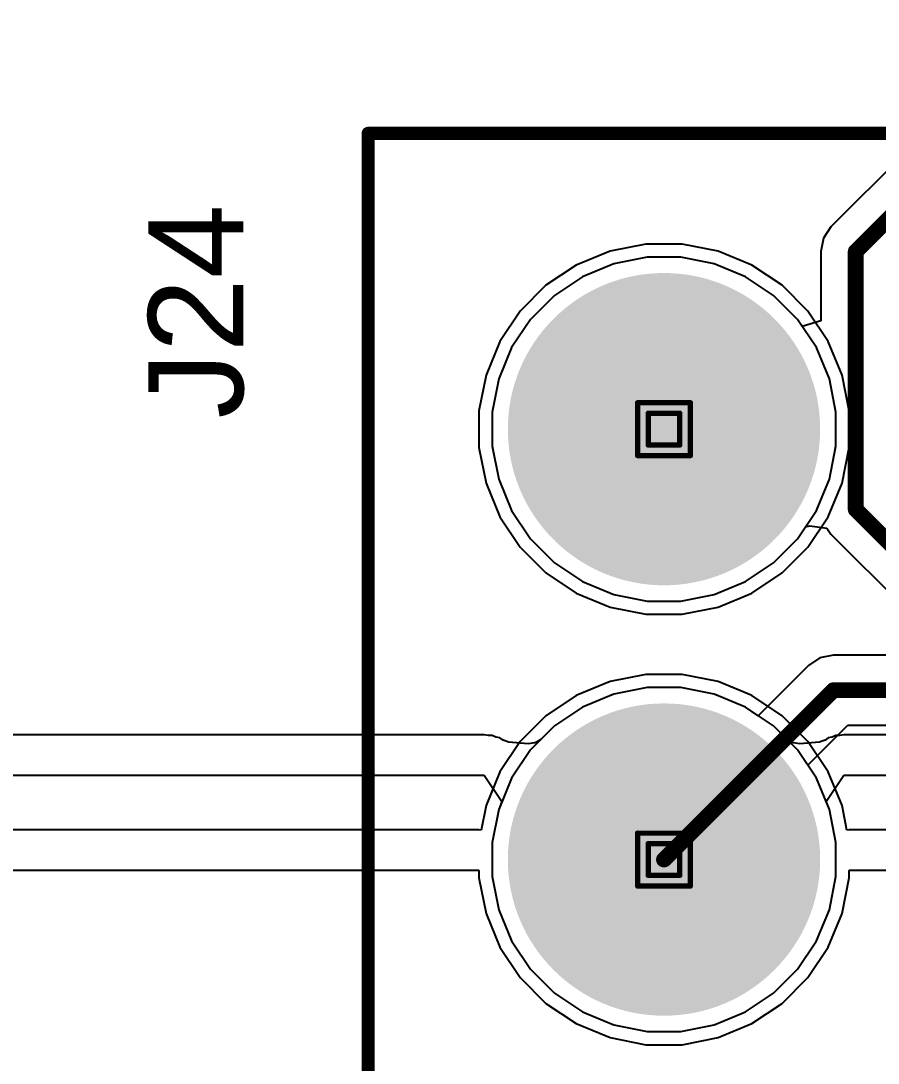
# Model space of a CAD drawing. Header units: inches. Extents: x 0 to 5379, y 0 to 5429.
# Drawn here: x 222.07 to 230.31, y 7.26 to 17.29 of the extents above; entities that cross this region are included whole.
import ezdxf

# ---------------------------------------------------------------- set-up
doc = ezdxf.new("R2010")
doc.units = ezdxf.units.IN
for name, color, linetype in [('Bottom Layer', 5, 'Continuous'), ('Bottom Solder', 6, 'Continuous'), ('Drill Drawing', 1, 'Continuous'), ('GND01', 16, 'Continuous'), ('GND02', 76, 'Continuous'), ('Multi-Layer', 9, 'Continuous'), ('Pad Holes', 156, 'Continuous'), ('PWR', 156, 'Continuous'), ('SIG 01', 90, 'Continuous'), ('Top Layer', 1, 'Continuous'), ('Top Overlay', 2, 'Continuous'), ('Top Solder', 216, 'Continuous')]:
    doc.layers.add(name, color=color, linetype=linetype)
doc.styles.add('Arial', font='', dxfattribs={"height": 0.2})
doc.styles.get('Arial').set_extended_font_data('Arial')

# ---------------------------------------------------------------- blocks, each defined once
blk = doc.blocks.new('1_770182_0_815')
at = {"layer": 'Bottom Layer'}
h = blk.add_hatch(color=5, dxfattribs=at)
edge = h.paths.add_edge_path()
edge.add_arc((-6.365, 4.14), 1.4, 0, 360)
h = blk.add_hatch(color=5, dxfattribs=at)
edge = h.paths.add_edge_path()
edge.add_arc((-6.365, 0), 1.4, 0, 360)
at = {"layer": 'Bottom Solder'}
h = blk.add_hatch(color=6, dxfattribs=at)
edge = h.paths.add_edge_path()
edge.add_arc((-6.365, 4.14), 1.502, 0, 360)
h = blk.add_hatch(color=6, dxfattribs=at)
edge = h.paths.add_edge_path()
edge.add_arc((-6.365, 0), 1.502, 0, 360)
at = {"layer": 'GND01'}
h = blk.add_hatch(color=16, dxfattribs=at)
edge = h.paths.add_edge_path()
edge.add_arc((-6.365, 4.14), 1.4, 0, 360)
h = blk.add_hatch(color=16, dxfattribs=at)
edge = h.paths.add_edge_path()
edge.add_arc((-6.365, 0), 1.4, 0, 360)
at = {"layer": 'GND02'}
h = blk.add_hatch(color=76, dxfattribs=at)
edge = h.paths.add_edge_path()
edge.add_arc((-6.365, 4.14), 1.4, 0, 360)
h = blk.add_hatch(color=76, dxfattribs=at)
edge = h.paths.add_edge_path()
edge.add_arc((-6.365, 0), 1.4, 0, 360)
at = {"layer": 'Multi-Layer'}
h = blk.add_hatch(color=9, dxfattribs=at)
edge = h.paths.add_edge_path()
edge.add_arc((-6.365, 4.14), 1.4, 0, 360)
h = blk.add_hatch(color=9, dxfattribs=at)
edge = h.paths.add_edge_path()
edge.add_arc((-6.365, 0), 1.4, 0, 360)
at = {"layer": 'Pad Holes'}
h = blk.add_hatch(color=7, dxfattribs=at)
edge = h.paths.add_edge_path()
edge.add_arc((-6.365, 4.14), 0.7, 0, 360)
h = blk.add_hatch(color=7, dxfattribs=at)
edge = h.paths.add_edge_path()
edge.add_arc((-6.365, 0), 0.7, 0, 360)
at = {"layer": 'PWR'}
h = blk.add_hatch(color=156, dxfattribs=at)
edge = h.paths.add_edge_path()
edge.add_arc((-6.365, 4.14), 1.4, 0, 360)
h = blk.add_hatch(color=156, dxfattribs=at)
edge = h.paths.add_edge_path()
edge.add_arc((-6.365, 0), 1.4, 0, 360)
at = {"layer": 'SIG 01'}
h = blk.add_hatch(color=90, dxfattribs=at)
edge = h.paths.add_edge_path()
edge.add_arc((-6.365, 4.14), 1.4, 0, 360)
h = blk.add_hatch(color=90, dxfattribs=at)
edge = h.paths.add_edge_path()
edge.add_arc((-6.365, 0), 1.4, 0, 360)
at = {"layer": 'Top Layer'}
h = blk.add_hatch(color=1, dxfattribs=at)
edge = h.paths.add_edge_path()
edge.add_arc((-6.365, 4.14), 1.4, 0, 360)
h = blk.add_hatch(color=1, dxfattribs=at)
edge = h.paths.add_edge_path()
edge.add_arc((-6.365, 0), 1.4, 0, 360)
at = {"layer": 'Top Solder'}
h = blk.add_hatch(color=216, dxfattribs=at)
edge = h.paths.add_edge_path()
edge.add_arc((-6.365, 4.14), 1.502, 0, 360)
h = blk.add_hatch(color=216, dxfattribs=at)
edge = h.paths.add_edge_path()
edge.add_arc((-6.365, 0), 1.502, 0, 360)
at = {"layer": 'Top Overlay'}
for points in [[(-9.21, 6.985, 0.127, 0.127, 0), (-3.697, 6.985, 0.127, 0.127, 0)], [(-9.21, -2.82, 0.127, 0.127, 0), (-9.21, 6.985, 0.127, 0.127, 0)]]:
    blk.add_lwpolyline(points, format="xyseb", dxfattribs=at)
blk.add_lwpolyline([(-9.242, 6.985, 0.0635, 0.0635, 1), (-9.178, 6.985, 0.0635, 0.0635, 1)], format="xyseb", close=True, dxfattribs=at)
blk.add_lwpolyline([(-9.242, 6.985, 0.0635, 0.0635, 1), (-9.178, 6.985, 0.0635, 0.0635, 1)], format="xyseb", close=True, dxfattribs=at)

msp = doc.modelspace()

# ---------------------------------------------------------------- linework, layer by layer
at = {"layer": 'Bottom Layer'}
for p, q in [((227.771, 14.952), (227.47, 14.827)), ((228.09, 15.015), (227.771, 14.952)), ((228.416, 15.015), (228.09, 15.015)), ((228.736, 14.952), (228.416, 15.015)), ((229.037, 14.827), (228.736, 14.952)), ((227.47, 14.827), (227.199, 14.646)), ((229.307, 14.646), (229.037, 14.827)), ((227.199, 14.646), (226.968, 14.416)), ((229.538, 14.416), (229.307, 14.646)), ((226.968, 14.416), (226.787, 14.145)), ((229.719, 14.145), (229.538, 14.416)), ((226.787, 14.145), (226.663, 13.844)), ((229.844, 13.844), (229.719, 14.145)), ((226.663, 13.844), (226.599, 13.524)), ((229.907, 13.524), (229.844, 13.844)), ((226.599, 13.524), (226.599, 13.198)), ((229.907, 13.198), (229.907, 13.524)), ((226.599, 13.198), (226.663, 12.879)), ((229.844, 12.879), (229.907, 13.198)), ((226.663, 12.879), (226.787, 12.578)), ((229.719, 12.578), (229.844, 12.879)), ((226.787, 12.578), (226.968, 12.307)), ((229.538, 12.307), (229.719, 12.578)), ((226.968, 12.307), (227.199, 12.076)), ((229.307, 12.076), (229.538, 12.307)), ((227.199, 12.076), (227.47, 11.895)), ((229.037, 11.895), (229.307, 12.076)), ((227.47, 11.895), (227.771, 11.771)), ((228.736, 11.771), (229.037, 11.895)), ((227.771, 11.771), (228.09, 11.707)), ((228.416, 11.707), (228.736, 11.771)), ((228.09, 11.707), (228.416, 11.707)), ((228.09, 10.875), (227.771, 10.812)), ((228.416, 10.875), (228.09, 10.875)), ((228.736, 10.812), (228.416, 10.875)), ((227.771, 10.812), (227.47, 10.687)), ((229.037, 10.687), (228.736, 10.812)), ((227.47, 10.687), (227.199, 10.506)), ((229.307, 10.506), (229.037, 10.687)), ((227.199, 10.506), (226.968, 10.276)), ((229.538, 10.276), (229.307, 10.506)), ((226.968, 10.276), (226.787, 10.005)), ((229.719, 10.005), (229.538, 10.276)), ((226.787, 10.005), (226.663, 9.704)), ((229.844, 9.704), (229.719, 10.005)), ((226.663, 9.704), (226.599, 9.384)), ((229.907, 9.384), (229.844, 9.704)), ((226.599, 9.384), (226.599, 9.058)), ((229.907, 9.058), (229.907, 9.384)), ((226.599, 9.058), (226.663, 8.739)), ((229.844, 8.739), (229.907, 9.058)), ((226.663, 8.739), (226.787, 8.438)), ((229.719, 8.438), (229.844, 8.739)), ((226.787, 8.438), (226.968, 8.167)), ((229.538, 8.167), (229.719, 8.438)), ((226.968, 8.167), (227.199, 7.936)), ((229.307, 7.936), (229.538, 8.167)), ((227.199, 7.936), (227.47, 7.755)), ((229.037, 7.755), (229.307, 7.936)), ((227.47, 7.755), (227.771, 7.631)), ((228.736, 7.631), (229.037, 7.755)), ((227.771, 7.631), (228.09, 7.567)), ((228.416, 7.567), (228.736, 7.631)), ((228.09, 7.567), (228.416, 7.567))]:
    msp.add_line(p, q, dxfattribs=at)
at = {"layer": 'Drill Drawing'}
for points in [[(227.999, 13.615, 0.0508, 0.0508, 0), (228.507, 13.615, 0.0508, 0.0508, 0)], [(227.999, 13.107, 0.0508, 0.0508, 0), (227.999, 13.615, 0.0508, 0.0508, 0)], [(228.507, 13.107, 0.0508, 0.0508, 0), (228.507, 13.615, 0.0508, 0.0508, 0)], [(228.101, 13.514, 0.0508, 0.0508, 0), (228.405, 13.514, 0.0508, 0.0508, 0)], [(228.101, 13.209, 0.0508, 0.0508, 0), (228.101, 13.514, 0.0508, 0.0508, 0)], [(228.405, 13.209, 0.0508, 0.0508, 0), (228.405, 13.514, 0.0508, 0.0508, 0)], [(228.101, 13.209, 0.0508, 0.0508, 0), (228.405, 13.209, 0.0508, 0.0508, 0)], [(227.999, 13.107, 0.0508, 0.0508, 0), (228.507, 13.107, 0.0508, 0.0508, 0)], [(227.999, 9.475, 0.0508, 0.0508, 0), (228.507, 9.475, 0.0508, 0.0508, 0)], [(227.999, 8.967, 0.0508, 0.0508, 0), (227.999, 9.475, 0.0508, 0.0508, 0)], [(228.507, 8.967, 0.0508, 0.0508, 0), (228.507, 9.475, 0.0508, 0.0508, 0)], [(228.101, 9.374, 0.0508, 0.0508, 0), (228.405, 9.374, 0.0508, 0.0508, 0)], [(228.101, 9.069, 0.0508, 0.0508, 0), (228.101, 9.374, 0.0508, 0.0508, 0)], [(228.405, 9.069, 0.0508, 0.0508, 0), (228.405, 9.374, 0.0508, 0.0508, 0)], [(228.101, 9.069, 0.0508, 0.0508, 0), (228.405, 9.069, 0.0508, 0.0508, 0)], [(227.999, 8.967, 0.0508, 0.0508, 0), (228.507, 8.967, 0.0508, 0.0508, 0)]]:
    msp.add_lwpolyline(points, format="xyseb", dxfattribs=at)
for points in [[(227.986, 13.615, 0.0254, 0.0254, 1), (228.012, 13.615, 0.0254, 0.0254, 1)], [(227.986, 13.615, 0.0254, 0.0254, 1), (228.012, 13.615, 0.0254, 0.0254, 1)], [(228.494, 13.615, 0.0254, 0.0254, 1), (228.52, 13.615, 0.0254, 0.0254, 1)], [(228.494, 13.615, 0.0254, 0.0254, 1), (228.52, 13.615, 0.0254, 0.0254, 1)], [(228.088, 13.514, 0.0254, 0.0254, 1), (228.113, 13.514, 0.0254, 0.0254, 1)], [(228.088, 13.514, 0.0254, 0.0254, 1), (228.113, 13.514, 0.0254, 0.0254, 1)], [(228.393, 13.514, 0.0254, 0.0254, 1), (228.418, 13.514, 0.0254, 0.0254, 1)], [(228.393, 13.514, 0.0254, 0.0254, 1), (228.418, 13.514, 0.0254, 0.0254, 1)], [(228.088, 13.209, 0.0254, 0.0254, 1), (228.113, 13.209, 0.0254, 0.0254, 1)], [(228.088, 13.209, 0.0254, 0.0254, 1), (228.113, 13.209, 0.0254, 0.0254, 1)], [(228.393, 13.209, 0.0254, 0.0254, 1), (228.418, 13.209, 0.0254, 0.0254, 1)], [(228.393, 13.209, 0.0254, 0.0254, 1), (228.418, 13.209, 0.0254, 0.0254, 1)], [(227.986, 13.107, 0.0254, 0.0254, 1), (228.012, 13.107, 0.0254, 0.0254, 1)], [(227.986, 13.107, 0.0254, 0.0254, 1), (228.012, 13.107, 0.0254, 0.0254, 1)], [(228.494, 13.107, 0.0254, 0.0254, 1), (228.52, 13.107, 0.0254, 0.0254, 1)], [(228.494, 13.107, 0.0254, 0.0254, 1), (228.52, 13.107, 0.0254, 0.0254, 1)], [(227.986, 9.475, 0.0254, 0.0254, 1), (228.012, 9.475, 0.0254, 0.0254, 1)], [(227.986, 9.475, 0.0254, 0.0254, 1), (228.012, 9.475, 0.0254, 0.0254, 1)], [(228.494, 9.475, 0.0254, 0.0254, 1), (228.52, 9.475, 0.0254, 0.0254, 1)], [(228.494, 9.475, 0.0254, 0.0254, 1), (228.52, 9.475, 0.0254, 0.0254, 1)], [(228.088, 9.374, 0.0254, 0.0254, 1), (228.113, 9.374, 0.0254, 0.0254, 1)], [(228.088, 9.374, 0.0254, 0.0254, 1), (228.113, 9.374, 0.0254, 0.0254, 1)], [(228.393, 9.374, 0.0254, 0.0254, 1), (228.418, 9.374, 0.0254, 0.0254, 1)], [(228.393, 9.374, 0.0254, 0.0254, 1), (228.418, 9.374, 0.0254, 0.0254, 1)], [(228.088, 9.069, 0.0254, 0.0254, 1), (228.113, 9.069, 0.0254, 0.0254, 1)], [(228.088, 9.069, 0.0254, 0.0254, 1), (228.113, 9.069, 0.0254, 0.0254, 1)], [(228.393, 9.069, 0.0254, 0.0254, 1), (228.418, 9.069, 0.0254, 0.0254, 1)], [(228.393, 9.069, 0.0254, 0.0254, 1), (228.418, 9.069, 0.0254, 0.0254, 1)], [(227.986, 8.967, 0.0254, 0.0254, 1), (228.012, 8.967, 0.0254, 0.0254, 1)], [(227.986, 8.967, 0.0254, 0.0254, 1), (228.012, 8.967, 0.0254, 0.0254, 1)], [(228.494, 8.967, 0.0254, 0.0254, 1), (228.52, 8.967, 0.0254, 0.0254, 1)], [(228.494, 8.967, 0.0254, 0.0254, 1), (228.52, 8.967, 0.0254, 0.0254, 1)]]:
    msp.add_lwpolyline(points, format="xyseb", close=True, dxfattribs=at)
at = {"layer": 'GND01'}
for p, q in [((227.771, 14.952), (227.47, 14.827)), ((228.09, 15.015), (227.771, 14.952)), ((228.416, 15.015), (228.09, 15.015)), ((228.736, 14.952), (228.416, 15.015)), ((229.037, 14.827), (228.736, 14.952)), ((227.47, 14.827), (227.199, 14.646)), ((229.307, 14.646), (229.037, 14.827)), ((227.199, 14.646), (226.968, 14.416)), ((229.538, 14.416), (229.307, 14.646)), ((226.968, 14.416), (226.787, 14.145)), ((229.719, 14.145), (229.538, 14.416)), ((226.787, 14.145), (226.663, 13.844)), ((229.844, 13.844), (229.719, 14.145)), ((226.663, 13.844), (226.599, 13.524)), ((229.907, 13.524), (229.844, 13.844)), ((226.599, 13.524), (226.599, 13.198)), ((229.907, 13.198), (229.907, 13.524)), ((226.599, 13.198), (226.663, 12.879)), ((229.844, 12.879), (229.907, 13.198)), ((226.663, 12.879), (226.787, 12.578)), ((229.719, 12.578), (229.844, 12.879)), ((226.787, 12.578), (226.968, 12.307)), ((229.538, 12.307), (229.719, 12.578)), ((226.968, 12.307), (227.199, 12.076)), ((229.307, 12.076), (229.538, 12.307)), ((227.199, 12.076), (227.47, 11.895)), ((229.037, 11.895), (229.307, 12.076)), ((227.47, 11.895), (227.771, 11.771)), ((228.736, 11.771), (229.037, 11.895)), ((227.771, 11.771), (228.09, 11.707)), ((228.416, 11.707), (228.736, 11.771)), ((228.09, 11.707), (228.416, 11.707)), ((228.09, 10.875), (227.771, 10.812)), ((228.416, 10.875), (228.09, 10.875)), ((228.736, 10.812), (228.416, 10.875)), ((227.771, 10.812), (227.47, 10.687)), ((229.037, 10.687), (228.736, 10.812)), ((227.47, 10.687), (227.199, 10.506)), ((229.307, 10.506), (229.037, 10.687)), ((227.199, 10.506), (226.968, 10.276)), ((229.538, 10.276), (229.307, 10.506)), ((226.968, 10.276), (226.787, 10.005)), ((229.719, 10.005), (229.538, 10.276)), ((226.787, 10.005), (226.663, 9.704)), ((229.844, 9.704), (229.719, 10.005)), ((226.663, 9.704), (226.599, 9.384)), ((229.907, 9.384), (229.844, 9.704)), ((226.599, 9.384), (226.599, 9.058)), ((229.907, 9.058), (229.907, 9.384)), ((226.599, 9.058), (226.663, 8.739)), ((229.844, 8.739), (229.907, 9.058)), ((226.663, 8.739), (226.787, 8.438)), ((229.719, 8.438), (229.844, 8.739)), ((226.787, 8.438), (226.968, 8.167)), ((229.538, 8.167), (229.719, 8.438)), ((226.968, 8.167), (227.199, 7.936)), ((229.307, 7.936), (229.538, 8.167)), ((227.199, 7.936), (227.47, 7.755)), ((229.037, 7.755), (229.307, 7.936)), ((227.47, 7.755), (227.771, 7.631)), ((228.736, 7.631), (229.037, 7.755)), ((227.771, 7.631), (228.09, 7.567)), ((228.416, 7.567), (228.736, 7.631)), ((228.09, 7.567), (228.416, 7.567))]:
    msp.add_line(p, q, dxfattribs=at)
at = {"layer": 'GND02'}
for p, q in [((227.771, 14.952), (227.47, 14.827)), ((228.09, 15.015), (227.771, 14.952)), ((228.416, 15.015), (228.09, 15.015)), ((228.736, 14.952), (228.416, 15.015)), ((229.037, 14.827), (228.736, 14.952)), ((227.47, 14.827), (227.199, 14.646)), ((229.307, 14.646), (229.037, 14.827)), ((227.199, 14.646), (226.968, 14.416)), ((229.538, 14.416), (229.307, 14.646)), ((226.968, 14.416), (226.787, 14.145)), ((229.719, 14.145), (229.538, 14.416)), ((226.787, 14.145), (226.663, 13.844)), ((229.844, 13.844), (229.719, 14.145)), ((226.663, 13.844), (226.599, 13.524)), ((229.907, 13.524), (229.844, 13.844)), ((226.599, 13.524), (226.599, 13.198)), ((229.907, 13.198), (229.907, 13.524)), ((226.599, 13.198), (226.663, 12.879)), ((229.844, 12.879), (229.907, 13.198)), ((226.663, 12.879), (226.787, 12.578)), ((229.719, 12.578), (229.844, 12.879)), ((226.787, 12.578), (226.968, 12.307)), ((229.538, 12.307), (229.719, 12.578)), ((226.968, 12.307), (227.199, 12.076)), ((229.307, 12.076), (229.538, 12.307)), ((227.199, 12.076), (227.47, 11.895)), ((229.037, 11.895), (229.307, 12.076)), ((227.47, 11.895), (227.771, 11.771)), ((228.736, 11.771), (229.037, 11.895)), ((227.771, 11.771), (228.09, 11.707)), ((228.416, 11.707), (228.736, 11.771)), ((228.09, 11.707), (228.416, 11.707)), ((228.09, 10.875), (227.771, 10.812)), ((228.416, 10.875), (228.09, 10.875)), ((228.736, 10.812), (228.416, 10.875)), ((227.771, 10.812), (227.47, 10.687)), ((229.037, 10.687), (228.736, 10.812)), ((227.47, 10.687), (227.199, 10.506)), ((229.307, 10.506), (229.037, 10.687)), ((227.199, 10.506), (226.968, 10.276)), ((229.538, 10.276), (229.307, 10.506)), ((226.968, 10.276), (226.787, 10.005)), ((229.719, 10.005), (229.538, 10.276)), ((226.787, 10.005), (226.663, 9.704)), ((229.844, 9.704), (229.719, 10.005)), ((226.663, 9.704), (226.599, 9.384)), ((229.907, 9.384), (229.844, 9.704)), ((226.599, 9.384), (226.599, 9.058)), ((229.907, 9.058), (229.907, 9.384)), ((226.599, 9.058), (226.663, 8.739)), ((229.844, 8.739), (229.907, 9.058)), ((226.663, 8.739), (226.787, 8.438)), ((229.719, 8.438), (229.844, 8.739)), ((226.787, 8.438), (226.968, 8.167)), ((229.538, 8.167), (229.719, 8.438)), ((226.968, 8.167), (227.199, 7.936)), ((229.307, 7.936), (229.538, 8.167)), ((227.199, 7.936), (227.47, 7.755)), ((229.037, 7.755), (229.307, 7.936)), ((227.47, 7.755), (227.771, 7.631)), ((228.736, 7.631), (229.037, 7.755)), ((227.771, 7.631), (228.09, 7.567)), ((228.416, 7.567), (228.736, 7.631)), ((228.09, 7.567), (228.416, 7.567))]:
    msp.add_line(p, q, dxfattribs=at)
at = {"layer": 'PWR'}
for p, q in [((227.771, 14.952), (227.47, 14.827)), ((228.09, 15.015), (227.771, 14.952)), ((228.416, 15.015), (228.09, 15.015)), ((228.736, 14.952), (228.416, 15.015)), ((229.037, 14.827), (228.736, 14.952)), ((227.47, 14.827), (227.199, 14.646)), ((229.307, 14.646), (229.037, 14.827)), ((227.199, 14.646), (226.968, 14.416)), ((229.538, 14.416), (229.307, 14.646)), ((226.968, 14.416), (226.787, 14.145)), ((229.719, 14.145), (229.538, 14.416)), ((226.787, 14.145), (226.663, 13.844)), ((229.844, 13.844), (229.719, 14.145)), ((226.663, 13.844), (226.599, 13.524)), ((229.907, 13.524), (229.844, 13.844)), ((226.599, 13.524), (226.599, 13.198)), ((229.907, 13.198), (229.907, 13.524)), ((226.599, 13.198), (226.663, 12.879)), ((229.844, 12.879), (229.907, 13.198)), ((226.663, 12.879), (226.787, 12.578)), ((229.719, 12.578), (229.844, 12.879)), ((226.787, 12.578), (226.968, 12.307)), ((229.538, 12.307), (229.719, 12.578)), ((226.968, 12.307), (227.199, 12.076)), ((229.307, 12.076), (229.538, 12.307)), ((227.199, 12.076), (227.47, 11.895)), ((229.037, 11.895), (229.307, 12.076)), ((227.47, 11.895), (227.771, 11.771)), ((228.736, 11.771), (229.037, 11.895)), ((227.771, 11.771), (228.09, 11.707)), ((228.416, 11.707), (228.736, 11.771)), ((228.09, 11.707), (228.416, 11.707)), ((228.09, 10.875), (227.771, 10.812)), ((228.416, 10.875), (228.09, 10.875)), ((228.736, 10.812), (228.416, 10.875)), ((227.771, 10.812), (227.47, 10.687)), ((229.037, 10.687), (228.736, 10.812)), ((227.47, 10.687), (227.199, 10.506)), ((229.307, 10.506), (229.037, 10.687)), ((227.199, 10.506), (227.068, 10.375)), ((229.438, 10.375), (229.307, 10.506)), ((226.524, 10.421), (195.115, 10.421)), ((226.562, 10.414), (226.524, 10.421)), ((226.6, 10.414), (226.562, 10.414)), ((226.635, 10.399), (226.6, 10.414)), ((226.673, 10.392), (226.635, 10.399)), ((226.705, 10.371), (226.673, 10.392)), ((226.74, 10.356), (226.705, 10.371)), ((226.758, 10.349), (226.74, 10.356)), ((226.946, 10.334), (226.758, 10.349)), ((227.01, 10.345), (226.946, 10.334)), ((227.026, 10.351), (227.01, 10.345)), ((227.068, 10.375), (227.026, 10.351)), ((229.48, 10.351), (229.438, 10.375)), ((229.496, 10.345), (229.48, 10.351)), ((229.56, 10.334), (229.496, 10.345)), ((229.748, 10.349), (229.56, 10.334)), ((229.766, 10.356), (229.748, 10.349)), ((229.802, 10.371), (229.766, 10.356)), ((229.833, 10.392), (229.802, 10.371)), ((229.871, 10.399), (229.833, 10.392)), ((229.906, 10.414), (229.871, 10.399)), ((229.944, 10.414), (229.906, 10.414)), ((229.982, 10.421), (229.944, 10.414)), ((230.664, 10.421), (229.982, 10.421)), ((194.955, 10.033), (226.524, 10.033)), ((226.524, 10.033), (226.694, 9.779)), ((229.812, 9.779), (229.982, 10.033)), ((229.982, 10.033), (230.664, 10.033)), ((226.694, 9.779), (226.663, 9.704)), ((229.844, 9.704), (229.812, 9.779)), ((226.663, 9.704), (226.599, 9.384)), ((229.907, 9.384), (229.844, 9.704)), ((226.599, 9.384), (226.599, 9.058)), ((229.907, 9.058), (229.907, 9.384)), ((226.599, 9.058), (226.663, 8.739)), ((229.844, 8.739), (229.907, 9.058)), ((226.663, 8.739), (226.787, 8.438)), ((229.719, 8.438), (229.844, 8.739)), ((226.787, 8.438), (226.968, 8.167)), ((229.538, 8.167), (229.719, 8.438)), ((226.968, 8.167), (227.199, 7.936)), ((229.307, 7.936), (229.538, 8.167)), ((227.199, 7.936), (227.47, 7.755)), ((229.037, 7.755), (229.307, 7.936)), ((227.47, 7.755), (227.771, 7.631)), ((228.736, 7.631), (229.037, 7.755)), ((227.771, 7.631), (228.09, 7.567)), ((228.416, 7.567), (228.736, 7.631)), ((228.09, 7.567), (228.416, 7.567))]:
    msp.add_line(p, q, dxfattribs=at)
at = {"layer": 'SIG 01'}
for p, q in [((228.078, 15.142), (227.734, 15.074)), ((228.428, 15.142), (228.078, 15.142)), ((228.773, 15.074), (228.428, 15.142)), ((227.734, 15.074), (227.409, 14.939)), ((229.097, 14.939), (228.773, 15.074)), ((227.409, 14.939), (227.118, 14.745)), ((229.388, 14.745), (229.097, 14.939)), ((227.118, 14.745), (226.87, 14.497)), ((229.636, 14.497), (229.388, 14.745)), ((226.87, 14.497), (226.675, 14.205)), ((229.831, 14.205), (229.636, 14.497)), ((226.675, 14.205), (226.541, 13.881)), ((229.966, 13.881), (229.831, 14.205)), ((226.541, 13.881), (226.472, 13.537)), ((230.034, 13.537), (229.966, 13.881)), ((226.472, 13.537), (226.472, 13.186)), ((230.034, 13.186), (230.034, 13.537)), ((226.472, 13.186), (226.541, 12.842)), ((229.966, 12.842), (230.034, 13.186)), ((226.541, 12.842), (226.675, 12.518)), ((229.831, 12.518), (229.966, 12.842)), ((226.675, 12.518), (226.87, 12.226)), ((229.636, 12.226), (229.831, 12.518)), ((226.87, 12.226), (227.118, 11.978)), ((229.388, 11.978), (229.636, 12.226)), ((227.118, 11.978), (227.409, 11.783)), ((229.097, 11.783), (229.388, 11.978)), ((227.409, 11.783), (227.734, 11.649)), ((228.773, 11.649), (229.097, 11.783)), ((227.734, 11.649), (228.078, 11.58)), ((228.428, 11.58), (228.773, 11.649)), ((228.078, 11.58), (228.428, 11.58)), ((227.734, 10.934), (227.409, 10.799)), ((228.078, 11.002), (227.734, 10.934)), ((228.428, 11.002), (228.078, 11.002)), ((228.773, 10.934), (228.428, 11.002)), ((229.097, 10.799), (228.773, 10.934)), ((227.409, 10.799), (227.118, 10.605)), ((229.388, 10.605), (229.097, 10.799)), ((227.118, 10.605), (226.87, 10.357)), ((229.636, 10.357), (229.388, 10.605)), ((226.87, 10.357), (226.675, 10.065)), ((229.831, 10.065), (229.636, 10.357)), ((226.675, 10.065), (226.541, 9.741)), ((229.966, 9.741), (229.831, 10.065)), ((226.541, 9.741), (226.493, 9.503)), ((230.013, 9.503), (229.966, 9.741)), ((226.472, 9.507), (187.037, 9.507)), ((226.493, 9.503), (226.472, 9.507)), ((230.034, 9.507), (230.013, 9.503)), ((230.574, 9.507), (230.034, 9.507)), ((187.017, 9.118), (226.472, 9.118)), ((226.472, 9.118), (226.472, 9.046)), ((226.472, 9.046), (226.541, 8.702)), ((229.966, 8.702), (230.034, 9.046)), ((230.034, 9.046), (230.034, 9.118)), ((230.034, 9.118), (230.574, 9.118)), ((226.541, 8.702), (226.675, 8.378)), ((229.831, 8.378), (229.966, 8.702)), ((226.675, 8.378), (226.87, 8.086)), ((229.636, 8.086), (229.831, 8.378)), ((226.87, 8.086), (227.118, 7.838)), ((229.388, 7.838), (229.636, 8.086)), ((227.118, 7.838), (227.409, 7.643)), ((229.097, 7.643), (229.388, 7.838)), ((227.409, 7.643), (227.734, 7.509)), ((228.773, 7.509), (229.097, 7.643)), ((227.734, 7.509), (228.078, 7.44)), ((228.078, 7.44), (228.428, 7.44)), ((228.428, 7.44), (228.773, 7.509))]:
    msp.add_line(p, q, dxfattribs=at)
at = {"layer": 'Top Layer'}
for p, q in [((231.841, 17.289), (229.859, 15.307)), ((229.859, 15.307), (229.786, 15.198)), ((229.786, 15.198), (229.76, 15.069)), ((229.76, 15.069), (229.76, 14.403)), ((227.771, 14.952), (227.47, 14.827)), ((228.09, 15.015), (227.771, 14.952)), ((228.416, 15.015), (228.09, 15.015)), ((228.736, 14.952), (228.416, 15.015)), ((229.037, 14.827), (228.736, 14.952)), ((227.47, 14.827), (227.199, 14.646)), ((229.307, 14.646), (229.037, 14.827)), ((227.199, 14.646), (226.968, 14.416)), ((229.538, 14.416), (229.307, 14.646)), ((226.968, 14.416), (226.787, 14.145)), ((229.582, 14.349), (229.538, 14.416)), ((229.76, 14.403), (229.582, 14.349)), ((226.787, 14.145), (226.663, 13.844)), ((226.663, 13.844), (226.599, 13.524)), ((226.599, 13.524), (226.599, 13.198)), ((226.599, 13.198), (226.663, 12.879)), ((226.663, 12.879), (226.787, 12.578)), ((226.787, 12.578), (226.968, 12.307)), ((229.538, 12.307), (229.614, 12.421)), ((229.614, 12.421), (229.656, 12.431)), ((229.656, 12.431), (229.82, 12.409)), ((229.82, 12.409), (229.859, 12.351)), ((229.859, 12.351), (230.859, 11.351)), ((226.968, 12.307), (227.199, 12.076)), ((229.307, 12.076), (229.538, 12.307)), ((227.199, 12.076), (227.47, 11.895)), ((229.037, 11.895), (229.307, 12.076)), ((227.47, 11.895), (227.771, 11.771)), ((228.736, 11.771), (229.037, 11.895)), ((227.771, 11.771), (228.09, 11.707)), ((228.416, 11.707), (228.736, 11.771)), ((228.09, 11.707), (228.416, 11.707)), ((229.753, 11.161), (229.644, 11.088)), ((229.882, 11.186), (229.753, 11.161)), ((230.791, 11.186), (229.882, 11.186)), ((229.644, 11.088), (229.16, 10.604)), ((228.09, 10.875), (227.771, 10.812)), ((228.416, 10.875), (228.09, 10.875)), ((228.736, 10.812), (228.416, 10.875)), ((227.771, 10.812), (227.47, 10.687)), ((229.037, 10.687), (228.736, 10.812)), ((227.47, 10.687), (227.199, 10.506)), ((229.16, 10.604), (229.037, 10.687)), ((227.199, 10.506), (226.968, 10.276)), ((229.636, 10.128), (230.021, 10.513)), ((230.021, 10.513), (231.531, 10.513)), ((226.968, 10.276), (226.787, 10.005)), ((229.719, 10.005), (229.636, 10.128)), ((226.787, 10.005), (226.663, 9.704)), ((229.844, 9.704), (229.719, 10.005)), ((226.663, 9.704), (226.599, 9.384)), ((229.907, 9.384), (229.844, 9.704)), ((226.599, 9.384), (226.599, 9.058)), ((229.907, 9.058), (229.907, 9.384)), ((226.599, 9.058), (226.663, 8.739)), ((229.844, 8.739), (229.907, 9.058)), ((226.663, 8.739), (226.787, 8.438)), ((229.719, 8.438), (229.844, 8.739)), ((226.787, 8.438), (226.968, 8.167)), ((229.538, 8.167), (229.719, 8.438)), ((226.968, 8.167), (227.199, 7.936)), ((229.307, 7.936), (229.538, 8.167)), ((227.199, 7.936), (227.47, 7.755)), ((229.037, 7.755), (229.307, 7.936)), ((227.47, 7.755), (227.771, 7.631)), ((228.736, 7.631), (229.037, 7.755)), ((227.771, 7.631), (228.09, 7.567)), ((228.416, 7.567), (228.736, 7.631)), ((228.09, 7.567), (228.416, 7.567))]:
    msp.add_line(p, q, dxfattribs=at)
for points in [[(230.097, 15.069, 0.152, 0.152, 0), (232.177, 17.149, 0.152, 0.152, 0)], [(230.097, 12.589, 0.152, 0.152, 0), (230.097, 15.069, 0.152, 0.152, 0)], [(230.097, 12.589, 0.152, 0.152, 0), (231.62, 11.065, 0.152, 0.152, 0)], [(228.253, 9.221, 0.152, 0.152, 0), (229.882, 10.85, 0.152, 0.152, 0)], [(229.882, 10.85, 0.152, 0.152, 0), (231.531, 10.85, 0.152, 0.152, 0)]]:
    msp.add_lwpolyline(points, format="xyseb", dxfattribs=at)
for points in [[(230.059, 15.069, 0.0762, 0.0762, 1), (230.135, 15.069, 0.0762, 0.0762, 1)], [(230.059, 15.069, 0.0762, 0.0762, 1), (230.135, 15.069, 0.0762, 0.0762, 1)], [(230.059, 12.589, 0.0762, 0.0762, 1), (230.135, 12.589, 0.0762, 0.0762, 1)], [(230.059, 12.589, 0.0762, 0.0762, 1), (230.135, 12.589, 0.0762, 0.0762, 1)], [(229.844, 10.85, 0.0762, 0.0762, 1), (229.92, 10.85, 0.0762, 0.0762, 1)], [(229.844, 10.85, 0.0762, 0.0762, 1), (229.92, 10.85, 0.0762, 0.0762, 1)], [(228.215, 9.221, 0.0762, 0.0762, 1), (228.291, 9.221, 0.0762, 0.0762, 1)]]:
    msp.add_lwpolyline(points, format="xyseb", close=True, dxfattribs=at)

# ---------------------------------------------------------------- block references
msp.add_blockref('1_770182_0_815', (234.618, 9.221))

# ---------------------------------------------------------------- texts
at = {"layer": 'Top Overlay', "style": 'Arial'}
msp.add_text('J24', height=0.9144, rotation=90, dxfattribs=at).set_placement((224.206, 13.462))

doc.saveas('drawing.dxf')
